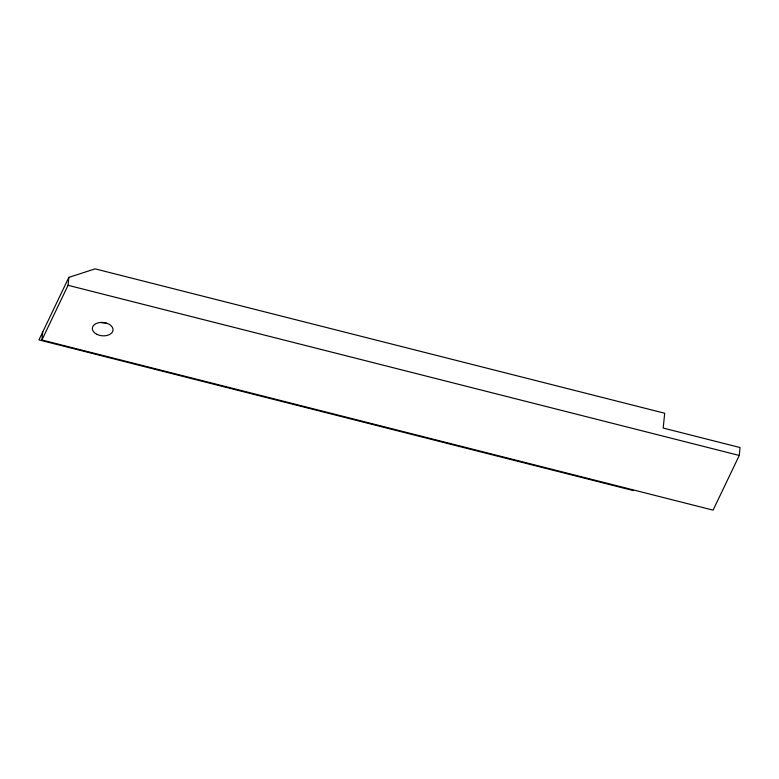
<?xml version="1.0" encoding="UTF-8"?>
<svg xmlns="http://www.w3.org/2000/svg" width="779" height="779" viewBox="0 0 779 779"><rect width="100%" height="100%" fill="white"/><g stroke="black" fill="none" stroke-linecap="round" stroke-linejoin="round"><path stroke-width="1.17" d="M633.298 490.566L38.95 339.897L68.844 277.392L95.116 268.862L664.682 413.24L663.202 428.061L740.05 447.545L739.261 455.452L713.097 510.138L41.9 339.995L42.689 332.088M41.9 339.995L68.055 285.299L68.844 277.392M68.055 285.299L739.261 455.452M105.993 322.973A10.39 6.69 5.7 0 1 100.637 322.438M96.937 334.366A10.39 6.69 5.7 0 0 113.023 330.169A10.39 6.69 5.7 0 0 98.115 322.837A10.39 6.69 5.7 0 0 96.937 334.366"/></g></svg>
